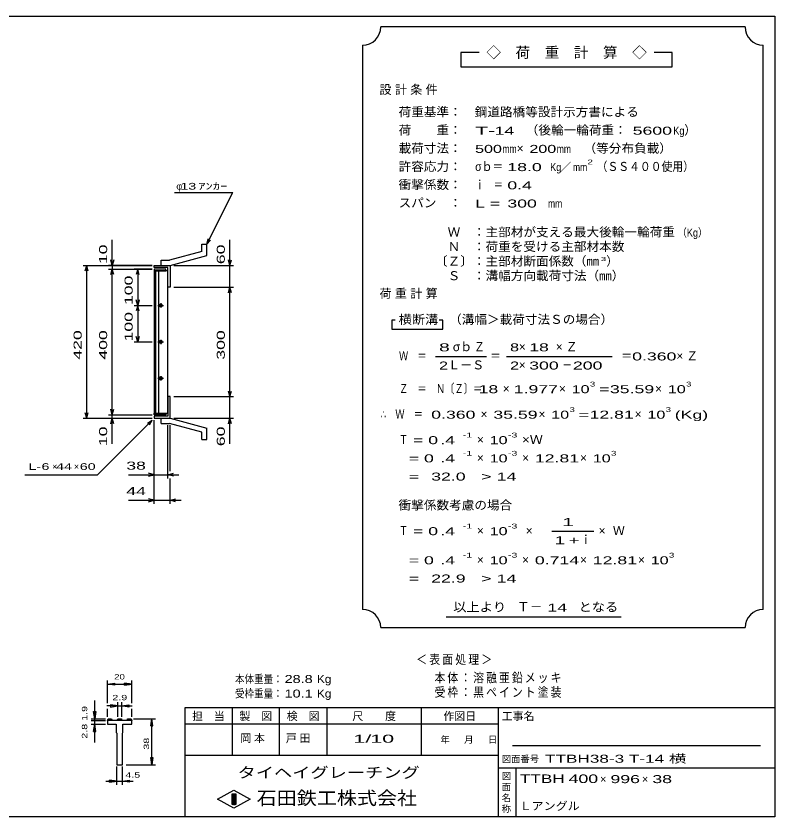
# Model space of a CAD drawing. Units: millimetres, scale not verified. Extents: x -1820 to 1731, y -1282 to 1054.
# Drawn here: x -352 to 1731, y -1146 to 1054 of the extents above; entities that cross this region are included whole.
import ezdxf
from ezdxf.enums import TextEntityAlignment as Align

# ---------------------------------------------------------------- set-up
doc = ezdxf.new("R2010")
doc.units = ezdxf.units.MM
doc.header["$LTSCALE"] = 10
for name, color, linetype, lineweight in [('0_2', 150, 'Continuous', 25), ('16', 3, 'Continuous', 25), ('19', 6, 'Continuous', 25), ('22', 2, 'Continuous', 25), ('32', 4, 'Continuous', 25)]:
    doc.layers.add(name, color=color, linetype=linetype, lineweight=lineweight)
doc.styles.add('ベクトル', font='')
doc.styles.get('ベクトル').set_extended_font_data('ベクトル')

msp = doc.modelspace()

# ---------------------------------------------------------------- linework, layer by layer
at = {"layer": '0_2'}
for p, q in [((-1729, 1053.5), (1731, 1053.5)), ((1731, 1053.5), (1731, -1146.5)), ((1731, -846.5), (111, -846.5)), ((111, -846.5), (111, -1146.5)), ((241, -846.5), (241, -976.5)), ((371, -976.5), (371, -846.5)), ((501, -846.5), (501, -976.5)), ((761, -976.5), (761, -846.5)), ((971, -846.5), (971, -1146.5)), ((971, -891.5), (111, -891.5)), ((1691, -951.5), (1011, -951.5)), ((111, -976.5), (971, -976.5)), ((971, -1011.5), (1731, -1011.5)), ((1021, -1146.5), (1021, -1011.5)), ((201, -1097.5), (246, -1072.5)), ((246, -1072.5), (291, -1097.5)), ((246, -1122.5), (201, -1097.5)), ((241, -1082.5), (251, -1082.5)), ((241, -1112.5), (241, -1082.5)), ((241, -1082.5), (243, -1082.5)), ((243, -1082.5), (243, -1112.5)), ((245, -1112.5), (245, -1082.5)), ((245, -1082.5), (247, -1082.5)), ((291, -1097.5), (246, -1122.5)), ((247, -1082.5), (247, -1112.5)), ((249, -1112.5), (249, -1082.5)), ((249, -1082.5), (251, -1082.5)), ((251, -1082.5), (251, -1112.5)), ((251, -1082.5), (251, -1112.5)), ((251, -1112.5), (241, -1112.5)), ((243, -1112.5), (245, -1112.5)), ((247, -1112.5), (249, -1112.5)), ((1731, -1146.5), (-1729, -1146.5))]:
    msp.add_line(p, q, dxfattribs=at)
at = {"layer": '16'}
for p, q in [((59, 358.5), (27, 358.5)), ((27, 358.5), (27, 354)), ((27, 354), (59, 354)), ((27, 354), (27, -37)), ((65, 354), (27, 354)), ((28.5, 354), (28.5, -37)), ((31.5, -37), (31.5, 354)), ((39, 354), (39, -37)), ((59, 354), (59, 358.5)), ((65, -37), (65, 354)), ((45, 264.5), (45, 252.5)), ((37, 258.5), (53, 258.5)), ((47, 261.5), (43, 261.5)), ((43, 255.5), (47, 255.5)), ((37, 158.5), (53, 158.5)), ((47, 161.5), (43, 161.5)), ((43, 155.5), (47, 155.5)), ((45, 164.5), (45, 152.5)), ((37, 58.5), (53, 58.5)), ((47, 61.5), (43, 61.5)), ((43, 55.5), (47, 55.5)), ((45, 64.5), (45, 52.5)), ((27, -37), (59, -37)), ((27, -41.5), (27, -37)), ((27, -37), (65, -37)), ((59, -41.5), (27, -41.5)), ((59, -37), (59, -41.5))]:
    msp.add_line(p, q, dxfattribs=at)
for centre, radius, start, end in [((43, 258.5), 3, 90, 270), ((45, 258.5), 4, 46.6, 133.4), ((45, 258.5), 4, 226.6, 313.4), ((47, 258.5), 3, 270, 90), ((43, 158.5), 3, 90, 270), ((45, 158.5), 4, 46.6, 133.4), ((45, 158.5), 4, 226.6, 313.4), ((47, 158.5), 3, 270, 90), ((43, 58.5), 3, 90, 270), ((45, 58.5), 4, 46.6, 133.4), ((45, 58.5), 4, 226.6, 313.4), ((47, 58.5), 3, 270, 90)]:
    msp.add_arc(centre, radius, start, end, dxfattribs=at)
at = {"layer": '19'}
for p, q in [((158, 426.5), (172, 426.5)), ((158, 406.5), (158, 426.5)), ((172, 395.5), (172, 426.5)), ((158, 406.5), (69, 382.5)), ((46, 382.5), (69, 382.5)), ((46, 368.5), (46, 382.5)), ((71, 368.5), (172, 395.5)), ((27, 362.5), (27, 368.5)), ((27, 368.5), (70, 368.5)), ((65, 362.5), (27, 362.5)), ((46, 368.5), (71, 368.5)), ((65, 308.5), (65, 362.5)), ((70, 368.5), (71, 367.5)), ((71, 367.5), (71, 308.5)), ((71, 308.5), (65, 308.5)), ((71, 8.5), (65, 8.5)), ((65, 8.5), (65, -45.5)), ((71, -50.5), (71, 8.5)), ((27, -45.5), (27, -51.5)), ((65, -45.5), (27, -45.5)), ((27, -51.5), (70, -51.5)), ((46, -51.5), (71, -51.5)), ((46, -65.5), (46, -51.5)), ((46, -65.5), (69, -65.5)), ((158, -89.5), (69, -65.5)), ((70, -51.5), (71, -50.5)), ((71, -51.5), (172, -78.5)), ((172, -109.5), (172, -78.5)), ((158, -109.5), (158, -89.5)), ((158, -109.5), (172, -109.5))]:
    msp.add_line(p, q, dxfattribs=at)
at = {"layer": '22', "color": 4}
for p, q in [((1649, 1023.5), (649, 1023.5)), ((599, 973.5), (599, -576.5)), ((1699, -576.5), (1699, 973.5)), ((919, 953.5), (869, 953.5)), ((869, 953.5), (869, 913.5)), ((1449, 953.5), (1399, 953.5)), ((1449, 913.5), (1449, 953.5)), ((869, 913.5), (1449, 913.5)), ((83, 568.5), (243, 568.5)), ((172, 426.5), (243, 568.5)), ((172, 426.5), (175, 441.1)), ((-88, 368.5), (-88, 438.5)), ((172, 426.5), (182, 437.5)), ((235, 368.5), (235, 438.5)), ((-88, 368.5), (-92, 383.5)), ((-84, 383.5), (-88, 368.5)), ((235, 368.5), (231, 383.5)), ((235, 368.5), (239, 383.5)), ((-168, 368.5), (22, 368.5)), ((-162, 353.5), (-158, 368.5)), ((-154, 353.5), (-158, 368.5)), ((-158, -51.5), (-158, 368.5)), ((22, 368.5), (-98, 368.5)), ((-98, 358.5), (22, 358.5)), ((-92, 343.5), (-88, 358.5)), ((-88, 368.5), (-88, 358.5)), ((-84, 343.5), (-88, 358.5)), ((-88, -41.5), (-88, 358.5)), ((22, 358.5), (-28, 358.5)), ((-18, 358.5), (-22, 343.5)), ((-14, 343.5), (-18, 358.5)), ((-18, 358.5), (-18, 258.5)), ((81, 368.5), (245, 368.5)), ((235, 308.5), (235, 368.5)), ((81, 308.5), (245, 308.5)), ((231, 293.5), (235, 308.5)), ((239, 293.5), (235, 308.5)), ((235, 8.5), (235, 308.5)), ((-18, 258.5), (-22, 273.5)), ((-14, 273.5), (-18, 258.5)), ((-28, 258.5), (22, 258.5)), ((-18, 258.5), (-22, 243.5)), ((-14, 243.5), (-18, 258.5)), ((-18, 258.5), (-18, 158.5)), ((689, 218.5), (679, 218.5)), ((679, 218.5), (679, 193.5)), ((819, 218.5), (809, 218.5)), ((819, 193.5), (819, 218.5)), ((679, 193.5), (819, 193.5)), ((-28, 158.5), (22, 158.5)), ((-18, 158.5), (-22, 173.5)), ((-14, 173.5), (-18, 158.5)), ((799, 118.5), (939, 118.5)), ((994, 118.5), (1284, 118.5)), ((235, 8.5), (231, 23.5)), ((235, 8.5), (239, 23.5)), ((81, 8.5), (245, 8.5)), ((235, -51.5), (235, 8.5)), ((-158, -51.5), (-162, -36.5)), ((-158, -51.5), (-154, -36.5)), ((-98, -41.5), (22, -41.5)), ((-88, -41.5), (-92, -26.5)), ((-88, -41.5), (-84, -26.5)), ((-88, -51.5), (-88, -41.5)), ((-168, -51.5), (22, -51.5)), ((-128, -206.5), (22, -56.5)), ((-98, -51.5), (22, -51.5)), ((-92, -66.5), (-88, -51.5)), ((-84, -66.5), (-88, -51.5)), ((-88, -121.5), (-88, -51.5)), ((9, -64.5), (22, -56.5)), ((14, -69.5), (22, -56.5)), ((27, -216.5), (27, -56.5)), ((27, -286.5), (27, -56.5)), ((81, -51.5), (245, -51.5)), ((231, -66.5), (235, -51.5)), ((239, -66.5), (235, -51.5)), ((235, -121.5), (235, -51.5)), ((65, -216.5), (65, -70.5)), ((71, -196.5), (71, -70.5)), ((-328, -206.5), (-128, -206.5)), ((-43, -206.5), (27, -206.5)), ((27, -206.5), (12, -202.5)), ((12, -210.5), (27, -206.5)), ((27, -206.5), (65, -206.5)), ((65, -206.5), (80, -202.5)), ((80, -210.5), (65, -206.5)), ((65, -206.5), (95, -206.5)), ((71, -286.5), (71, -216.5)), ((-43, -276.5), (27, -276.5)), ((27, -276.5), (12, -272.5)), ((12, -280.5), (27, -276.5)), ((27, -276.5), (71, -276.5)), ((71, -276.5), (86, -272.5)), ((86, -280.5), (71, -276.5)), ((71, -276.5), (101, -276.5)), ((1119, -361.5), (1234, -361.5)), ((829, -596.5), (1309, -596.5)), ((649, -626.5), (1649, -626.5))]:
    msp.add_line(p, q, dxfattribs=at)
for centre, start, end in [((599, 1023.5), 270, 0), ((1699, 1023.5), 180, 270), ((599, -626.5), 0, 90), ((1699, -626.5), 90, 180)]:
    msp.add_arc(centre, 50, start, end, dxfattribs=at)
at = {"layer": '32'}
for p, q in [((-101, -833.5), (-101, -771.5)), ((-101, -781.5), (-81, -778.5)), ((-81, -784.5), (-101, -781.5)), ((-101, -781.5), (-34.33, -781.5)), ((-81, -784.5), (-81, -778.5)), ((-34.33, -781.5), (-54.33, -778.5)), ((-54.33, -784.5), (-54.33, -778.5)), ((-54.33, -784.5), (-34.33, -781.5)), ((-34.33, -833.5), (-34.33, -771.5)), ((-136, -876.5), (-136, -826.5)), ((-72.5, -871.5), (-72.5, -831.5)), ((-62.83, -831.5), (-62.83, -871.5)), ((-136, -876.5), (-139, -856.5)), ((-139, -856.5), (-133, -856.5)), ((-133, -856.5), (-136, -876.5)), ((-72.5, -841.5), (-102.5, -841.5)), ((-101, -871.5), (-101, -849.5)), ((-72.5, -841.5), (-92.5, -838.5)), ((-92.5, -838.5), (-92.5, -844.5)), ((-92.5, -844.5), (-72.5, -841.5)), ((-72.5, -841.5), (-62.83, -841.5)), ((-62.83, -841.5), (-42.83, -838.5)), ((-42.83, -844.5), (-62.83, -841.5)), ((-62.83, -841.5), (-32.83, -841.5)), ((-42.83, -838.5), (-42.83, -844.5)), ((-34.33, -871.5), (-34.33, -849.5)), ((-146, -876.5), (-106, -876.5)), ((-136, -891.5), (-136, -876.5)), ((-101, -881.5), (-99.33, -876.5)), ((-99.33, -876.5), (-89.67, -876.5)), ((-89.67, -876.5), (-88, -881.5)), ((-74.17, -881.5), (-72.5, -876.5)), ((-72.5, -876.5), (-62.83, -876.5)), ((-62.83, -876.5), (-61.17, -881.5)), ((-47.33, -881.5), (-45.67, -876.5)), ((-45.67, -876.5), (-36, -876.5)), ((-36, -876.5), (-34.33, -881.5)), ((-29.33, -876.5), (30.67, -876.5)), ((17.67, -896.5), (20.67, -876.5)), ((23.67, -896.5), (20.67, -876.5)), ((20.67, -1003.17), (20.67, -876.5)), ((-146, -881.5), (-106, -881.5)), ((-146, -891.5), (-106, -891.5)), ((-139, -911.5), (-136, -891.5)), ((-133, -911.5), (-136, -891.5)), ((-136, -941.5), (-136, -891.5)), ((-101, -881.5), (-101, -891.5)), ((-34.33, -881.5), (-101, -881.5)), ((-101, -891.5), (-76.83, -891.5)), ((-76.83, -891.5), (-76.83, -914.83)), ((-58.5, -914.83), (-58.5, -891.5)), ((-58.5, -891.5), (-34.33, -891.5)), ((-34.33, -891.5), (-34.33, -881.5)), ((17.67, -896.5), (23.67, -896.5)), ((-139, -911.5), (-133, -911.5)), ((-76.83, -914.83), (-75.17, -916.5)), ((-75.17, -916.5), (-75.17, -1003.17)), ((-60.17, -916.5), (-58.5, -914.83)), ((-60.17, -1003.17), (-60.17, -916.5)), ((20.67, -1003.17), (17.67, -983.17)), ((17.67, -983.17), (23.67, -983.17)), ((23.67, -983.17), (20.67, -1003.17)), ((-75.17, -1003.17), (-60.17, -1003.17)), ((-75.17, -1058.17), (-75.17, -1008.17)), ((-60.17, -1058.17), (-60.17, -1008.17)), ((-49.33, -1003.17), (30.67, -1003.17)), ((-105.17, -1048.17), (-75.17, -1048.17)), ((-75.17, -1048.17), (-95.17, -1045.17)), ((-95.17, -1051.17), (-95.17, -1045.17)), ((-95.17, -1051.17), (-75.17, -1048.17)), ((-75.17, -1048.17), (-60.17, -1048.17)), ((-60.17, -1048.17), (-40.17, -1045.17)), ((-40.17, -1051.17), (-60.17, -1048.17)), ((-60.17, -1048.17), (-30.17, -1048.17)), ((-40.17, -1051.17), (-40.17, -1045.17))]:
    msp.add_line(p, q, dxfattribs=at)
msp.add_circle((-136, -881.5), 1, dxfattribs=at)

# ---------------------------------------------------------------- texts
at = {"layer": '0_2', "style": 'ベクトル'}
for s, height, p in [('担\u3000当', 21.99, (131, -869.5)), ('製\u3000図', 21.99, (261, -869.5)), ('検\u3000図', 21.99, (391, -869.5)), ('尺\u3000\u3000度', 21.99, (571, -869.5)), ('作図日', 21.99, (821, -869.5)), ('工事名', 21.99, (981, -869.5)), ('年', 18.33, (813, -934)), ('月', 18.33, (878, -934)), ('日', 18.33, (943, -934)), ('図面番号', 18.33, (981, -987)), ('図', 18.33, (981, -1034)), ('面', 18.33, (981, -1064)), ('名', 18.33, (981, -1094)), ('称', 18.33, (981, -1124))]:
    msp.add_text(s, height=height, dxfattribs=at).set_placement(p, align=Align.MIDDLE_LEFT)
at = {"layer": '0_2', "color": 222, "style": 'ベクトル'}
for s, height, width, p in [('タイヘイグレーチング', 29.33, 1.25, (256, -1024.5)), ('石田鉄工株式会社', 36.66, 1.1, (308.5, -1094.5))]:
    msp.add_text(s, height=height, dxfattribs=dict(at, width=width)).set_placement(p, align=Align.MIDDLE_LEFT)
at = {"layer": '22', "style": 'ベクトル'}
for s, height, p in [('◇\u3000荷\u3000重\u3000計\u3000算\u3000◇', 29.33, (939, 953.5)), ('）', 24.19, (1482, 740)), ('×', 24.19, (1022, 690)), ('／', 21.99, (1141.5, 638.5)), ('φ', 18.33, (88, 586)), ('）', 24.19, (1268, 380)), ('σｂ', 24.19, (847, 145)), ('×', 24.19, (1028, 145)), ('Ｌ－Ｓ', 24.19, (834, 95)), ('×', 24.19, (1028, 95)), ('×', 24.19, (984, 30)), ('×', 24.19, (1138, 30)), ('×', 24.19, (1402, 30)), ('×', 24.19, (923, -40)), ('×', 24.19, (1082, -40)), ('×', 24.19, (1346, -40)), ('×', 24.19, (913, -110)), ('×', 24.19, (913, -160)), ('×', 24.19, (1037, -160)), ('×', 24.19, (1196, -160)), ('×', 18.33, (-253, -184)), ('×', 18.33, (-193, -184)), ('Ｗ', 24.19, (1286, -360)), ('×', 24.19, (913, -360)), ('×', 24.19, (1047, -360)), ('ｉ', 24.19, (1195.5, -385)), ('×', 24.19, (1247, -360)), ('×', 24.19, (913, -440)), ('×', 24.19, (1037, -440)), ('×', 24.19, (1196, -440)), ('×', 24.19, (1355, -440)), ('Ｔ－', 25.66, (1023, -569)), ('×', 21.99, (1251, -1042.5)), ('×', 21.99, (1366, -1042.5))]:
    msp.add_text(s, height=height, dxfattribs=at).set_placement(p, align=Align.MIDDLE_LEFT)
for s, height, width, p in [('荷重基準：\u3000', 24.19, 1.05, (698, 790)), ('鋼道路橋等設計示方書による', 24.19, 1.05, (907, 790)), ('荷\u3000\u3000重：\u3000', 24.19, 1.05, (698, 740)), ('T-', 21.99, 2, (908, 738.5)), (' 14 ', 21.99, 1.65, (948, 738.5)), ('（後輪一輪荷重：', 24.19, 1.05, (1047, 740)), (' 5600', 21.99, 1.65, (1327, 738.5)), ('Kg', 21.99, 0.85, (1452, 738.5)), ('載荷寸法：\u3000', 24.19, 1.05, (698, 690)), ('\u3000（等分布負載）', 24.19, 1.05, (1171, 690)), ('500', 21.99, 1.5, (908, 688.5)), ('mm', 21.99, 0.8, (983, 688.5)), ('200', 21.99, 1.5, (1057, 688.5)), ('mm', 21.99, 0.8, (1132, 688.5)), ('許容応力：\u3000', 24.19, 1.05, (698, 640)), ('σｂ＝', 24.19, 0.9, (908, 640)), (' 18.0', 21.99, 1.65, (983, 638.5)), ('Kg', 21.99, 0.85, (1114, 638.5)), ('mm', 21.99, 0.8, (1176.5, 638.5)), ('2', 13.2, 1.5, (1216.5, 652.5)), ('（ＳＳ４００使用）', 24.19, 0.9, (1241.5, 640)), (' 13 ', 18.33, 1.6, (88, 586)), ('ｱﾝｶｰ', 18.33, 1.6, (148, 586)), ('衝撃係数：\u3000', 24.19, 1.05, (698, 590)), ('ｉ\u3000＝', 24.19, 0.75, (908, 590)), (' 0.4', 21.99, 1.65, (983, 588.5)), ('スパン\u3000：\u3000', 24.19, 1.05, (698, 540)), ('L =', 21.99, 1.65, (908, 538.5)), (' 300 ', 21.99, 1.65, (983, 538.5)), ('mm', 21.99, 0.8, (1108, 538.5)), ('\u3000Ｗ\u3000：主部材が支える最大後輪一輪荷重', 24.19, 1.05, (798, 460)), ('（Kg）', 21.99, 0.85, (1463, 458.5)), ('\u3000Ｎ\u3000：荷重を受ける主部材本数', 24.19, 1.05, (798, 420)), ('〔Ｚ〕：主部材断面係数（㎜', 24.19, 1.05, (798, 380)), ('3', 11, 1.8, (1253, 386)), ('\u3000Ｓ\u3000：溝幅方向載荷寸法（㎜）', 24.19, 1.05, (798, 340)), ('横断溝', 24.19, 1.1, (698, 220)), ('\u3000（溝幅＞載荷寸法Ｓの場合）', 24.19, 1.05, (802, 220)), ('8', 21.99, 1.8, (809, 143.5)), ('Ｚ', 24.19, 0.9, (905, 145)), ('8', 21.99, 1.5, (1004, 143.5)), (' 18 ', 21.99, 1.65, (1043, 143.5)), ('Ｗ\u3000＝', 24.19, 0.75, (699, 120)), ('＝', 24.19, 0.9, (949, 120)), ('＝', 24.19, 0.9, (1309, 120)), ('0.360', 21.99, 1.65, (1339, 118.5)), ('2', 21.99, 1.5, (809, 93.5)), ('2', 21.99, 1.5, (1004, 93.5)), (' 300 ', 21.99, 1.65, (1043, 93.5)), ('－', 24.19, 0.75, (1148, 95)), (' 200 ', 21.99, 1.65, (1163, 93.5)), ('Ｚ\u3000＝\u3000Ｎ〔Ｚ〕＝', 24.19, 0.75, (699, 30)), ('3', 13.2, 1.5, (1223, 42.5)), ('3', 13.2, 1.5, (1487, 42.5)), (' 18 ', 21.99, 1.65, (904, 28.5)), ('1.977', 21.99, 1.65, (1014, 28.5)), ('10', 21.99, 1.5, (1173, 28.5)), ('=', 21.99, 1.7, (1248, 28.5)), ('35.59', 21.99, 1.65, (1278, 28.5)), ('10', 21.99, 1.5, (1437, 28.5)), ('3', 13.2, 1.5, (1167, -27.5)), ('3', 13.2, 1.5, (1431, -27.5)), ('∴\u3000Ｗ\u3000＝', 24.19, 0.75, (649, -40)), (' 0.360', 21.99, 1.65, (774, -41.5)), ('35.59', 21.99, 1.65, (958, -41.5)), ('10', 21.99, 1.5, (1117, -41.5)), ('=', 21.99, 1.7, (1192, -41.5)), ('12.81', 21.99, 1.65, (1222, -41.5)), ('10', 21.99, 1.5, (1381, -41.5)), ('(Kg)', 21.99, 1.65, (1456, -41.5)), ('Ｔ', 24.19, 0.75, (699, -110)), (' = 0', 21.99, 1.65, (724, -111.5)), (' .4 ', 21.99, 1.65, (799, -111.5)), ('-1', 13.2, 1.65, (874, -97.5)), ('10', 21.99, 1.5, (948, -111.5)), ('-3', 13.2, 1.65, (998, -97.5)), ('×Ｗ', 24.19, 1.1, (1037, -110)), ('  = 0', 21.99, 1.65, (699, -161.5)), (' .4 ', 21.99, 1.65, (799, -161.5)), ('-1', 13.2, 1.65, (874, -147.5)), ('10', 21.99, 1.5, (948, -161.5)), ('-3', 13.2, 1.65, (998, -147.5)), ('12.81', 21.99, 1.65, (1072, -161.5)), ('10', 21.99, 1.5, (1231, -161.5)), ('3', 13.2, 1.5, (1281, -147.5)), ('L-', 18.33, 1.6, (-318, -184)), (' 6 ', 18.33, 1.6, (-293, -184)), (' 44 ', 18.33, 1.6, (-253, -184)), (' 60 ', 18.33, 1.6, (-188, -184)), (' 38 ', 21.99, 1.65, (-63, -181.5)), ('  =', 21.99, 1.65, (699, -211.5)), (' 32.0', 21.99, 1.65, (774, -211.5)), ('>', 21.99, 1.7, (924, -211.5)), (' 14 ', 21.99, 1.65, (954, -211.5)), (' 44 ', 21.99, 1.65, (-63, -251.5)), ('衝撃係数考慮の場合', 24.19, 1.05, (698, -290)), ('Ｔ', 24.19, 0.75, (699, -360)), (' = 0', 21.99, 1.65, (724, -361.5)), (' .4 ', 21.99, 1.65, (799, -361.5)), ('-1', 13.2, 1.65, (874, -347.5)), ('10', 21.99, 1.5, (948, -361.5)), ('-3', 13.2, 1.65, (998, -347.5)), ('  = 0', 21.99, 1.65, (699, -441.5)), (' .4 ', 21.99, 1.65, (799, -441.5)), ('-1', 13.2, 1.65, (874, -427.5)), ('10', 21.99, 1.5, (948, -441.5)), ('-3', 13.2, 1.65, (998, -427.5)), ('0.714', 21.99, 1.65, (1072, -441.5)), ('12.81', 21.99, 1.65, (1231, -441.5)), ('10', 21.99, 1.5, (1390, -441.5)), ('3', 13.2, 1.5, (1440, -427.5)), (' 22.9', 21.99, 1.65, (774, -491.5)), ('>', 21.99, 1.7, (924, -491.5)), (' 14 ', 21.99, 1.65, (954, -491.5)), ('  =', 21.99, 1.65, (699, -491.5)), ('以上より\u3000', 24.19, 1.1, (848, -570)), (' 14 ', 21.99, 1.65, (1093, -571.5)), ('となる', 24.19, 1.1, (1192, -570)), ('本体重量：', 21.99, 0.85, (249, -767.5)), (' 28.8', 21.99, 1.35, (374, -767.5)), ('Kg', 21.99, 1.1, (474, -767.5)), ('受枠重量：', 21.99, 0.85, (249, -807.5)), (' 10.1', 21.99, 1.35, (374, -807.5)), ('Kg', 21.99, 1.1, (474, -807.5)), ('1/', 21.99, 2, (574, -931.5)), (' 10 ', 21.99, 2, (604, -931.5)), ('TTBH38-3 T-14 横         ', 21.99, 1.6, (1100, -986.5)), ('TTBH', 23.46, 1.5, (1031, -1041.5)), (' 400 ', 23.46, 1.55, (1151, -1041.5)), (' 996 ', 21.99, 1.65, (1266, -1042.5)), (' 38 ', 21.99, 1.65, (1381, -1042.5)), ('Ｌアングル', 21.99, 1.1, (1030, -1116.5))]:
    msp.add_text(s, height=height, dxfattribs=dict(at, width=width)).set_placement(p, align=Align.MIDDLE_LEFT)
at = {"layer": '22', "style": 'ベクトル', "width": 1.65}
for s, p in [(' 10 ', (-113, 358.5)), (' 60 ', (210, 358.5)), (' 100 ', (-43, 246)), (' 100 ', (-43, 146)), (' 420 ', (-183, 96)), (' 400 ', (-113, 96)), (' 300 ', (210, 96)), (' 10 ', (-113, -141.5)), (' 60 ', (210, -141.5))]:
    msp.add_text(s, height=21.99, rotation=90, dxfattribs=at).set_placement(p, align=Align.MIDDLE_LEFT)
at = {"layer": '22', "attachment_point": 4, "style": 'ベクトル'}
for s, insert, char_height in [('\\T1.28;設計条件', (645.5, 850), 24.19), ('\\T1.28;荷重計算', (645.5, 290), 24.19), ('\\T1.42;×Ｚ', (1129.5, 145), 24.19), ('\\T1.42;×Ｚ', (1460.5, 120), 24.19), ('\\T1.25;\\W2;\\~1\\~', (1126.5, -336.5), 21.99), ('\\T1.33;\\W1.75;1+', (1126.5, -386.5), 21.99), ('\\T1.2;\\W0.85;＜表面処理＞', (746.5, -715), 25.66), ('\\T1.19;\\W0.85;本体：溶融亜鉛メッキ', (796.5, -765), 25.66), ('\\T1.19;\\W0.85;受枠：黒ペイント塗装', (796.5, -805), 25.66), ('\\T1.25;岡本\u3000', (263.5, -931.5), 21.99), ('\\T1.25;戸田\u3000', (388.5, -931.5), 21.99)]:
    msp.add_mtext(s, dxfattribs=dict(at, insert=insert, char_height=char_height))
at = {"layer": '32', "color": 2, "style": 'ベクトル'}
for s, width, p in [('20', 1.35, (-82.67, -761.5)), ('2.9', 1.5, (-87.67, -818.5)), (' 4.5 ', 1.5, (-60.17, -1031.17))]:
    msp.add_text(s, height=14.66, dxfattribs=dict(at, width=width)).set_placement(p, align=Align.MIDDLE_LEFT)
at = {"layer": '32', "color": 2, "style": 'ベクトル', "width": 1.5}
for s, p in [('2.8 1.9', (-164, -931.5)), (' 38 ', (5.67, -969.83))]:
    msp.add_text(s, height=14.66, rotation=90, dxfattribs=at).set_placement(p, align=Align.MIDDLE_LEFT)

doc.saveas('drawing.dxf')
